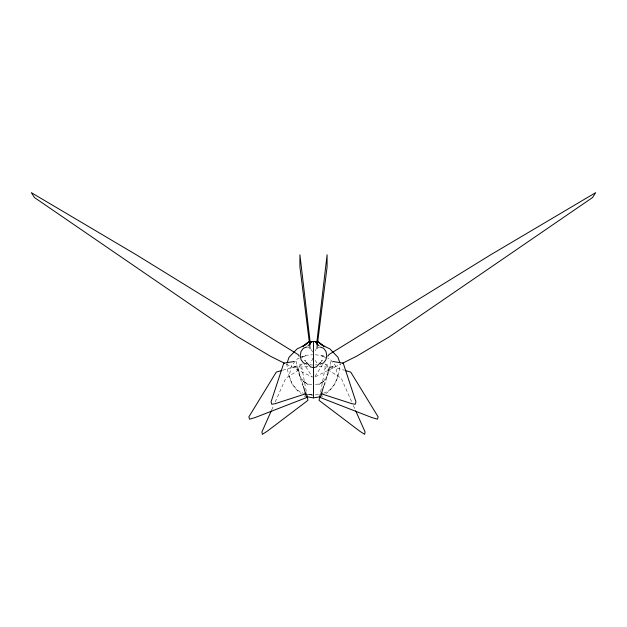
<?xml version="1.0" encoding="UTF-8"?>
<svg xmlns="http://www.w3.org/2000/svg" width="627" height="627" viewBox="0 0 627 627"><rect width="100%" height="100%" fill="white"/><g stroke="black" fill="none" stroke-linecap="round" stroke-linejoin="round"><path stroke-width="0.47" stroke-dasharray="3.13 2.35" d="M286.9 363.597C287.44 374.585 291.414 387.165 301.101 393.544M320.131 394.649L320.491 392.745M320.663 391.789L325.107 367.971L341.229 378.214L351.786 402.001M312.701 358.111L312.356 359.812L309.973 362.923M323.869 385.425L331.025 361.168M324.324 385.581L330.484 366.137L344.294 370.212M271.695 409.933L273.646 405.528M275.214 402.001L285.771 378.214L301.893 367.971L306.337 391.789M315.075 376.341L322.748 364.256M315.122 350.681L316.079 349.435M321.157 361.599L322.309 360.11L321.181 361.544M325.899 393.544C335.586 387.165 339.56 374.585 340.1 363.597M322.16 396.405L322.874 395.958M323.626 393.325L329.481 390.26L335.006 383.873L337.757 375.926L335.578 365.792L330.241 359.279L327.631 357.97M299.369 357.97L296.759 359.279L291.422 365.792L289.243 375.926L291.994 383.873L297.519 390.26L303.374 393.325M300.239 357.531L304.589 355.352L312.607 354.788M315.428 376.709L340.673 364.154M317.027 348.189L319.464 347.327M282.706 370.212L296.516 366.137L302.676 385.581M315.436 384.422L319.308 383.936L324.465 380.855L318.884 384.523L323.665 381.216L327.184 375.855L328.932 369.185L327.709 366.223L324.269 363.785L334.105 367.336L319.041 366.709M315.357 394.924L321.016 394.305M315.232 364.945L316.964 364.742M307.959 366.709L292.895 367.336L302.731 363.785L299.291 366.223L298.068 369.185L299.816 375.855L303.335 381.216L308.116 384.523L302.535 380.855L307.692 383.936L312.536 384.547M315.279 354.851L322.411 355.352L326.761 357.531M305.984 394.305L312.56 395.026M310.036 364.742L312.63 365.047M307.536 347.327L309.973 348.189M286.327 364.154L312.442 377.148L304.252 364.256M304.126 395.958L304.84 396.405M305.819 361.544L304.691 360.11L305.843 361.599M310.921 349.435L312.356 351.3L312.701 353.001M315.122 360.431L317.027 362.923M353.354 405.528L355.305 409.933M295.975 361.168L303.131 385.425M306.509 392.745L306.869 394.649M303.562 356.544L301.744 357.288L305.388 355.87L303.562 356.544M312.567 395.01L307.928 394.454L312.567 395.034M323.438 356.544L321.612 355.87L325.256 357.288L323.438 356.544"/><path stroke-width="0.94" d="M316.611 344.27L327.09 254.758L327.09 266.93L316.886 348.479M320.131 394.649L319.065 400.363L360.117 431.462L364.632 434.331L365.079 431.956L355.697 410.81M323.595 386.357L321.392 393.819L351.802 403.686L355.235 404.266L355.94 401.868L343.251 363.221L332.906 361.481M321.98 392.988L320.507 397.612L371.733 417.504L377.407 419.181L378.144 416.869L350.736 372.117L345.211 370.486M287.197 362.704L289.008 357.327L297.159 348.839L304.8 345.281L302.23 346.621L308.578 342.021L313.5 341.449L318.422 342.021L322.74 345.595L318.422 342.021M271.303 410.81L261.921 431.956L262.368 434.331L266.883 431.462L307.935 400.363L306.869 394.649M327.866 356.199L328.893 354.584L490.588 254.852L595.65 192.669L592.554 197.536L389.351 336.817L356.34 356.355L342.413 363.284M320.577 362.351L316.329 366.983L313.5 367.618L310.671 366.983L306.423 362.351M307.833 345.955L311.838 341.809L313.5 341.354L313.5 397.91L306.76 396.734M308.578 342.021L304.26 345.595L307.496 342.922M306.721 347.044L303.476 348.189L301.093 351.3L300.223 355.556L301.093 359.812L303.476 362.923L306.721 364.068M320.279 364.068L323.524 362.923L325.907 359.812L326.777 355.556L325.907 351.3L323.524 348.189L320.279 347.044M281.789 370.486L276.264 372.117L248.856 416.869L249.593 419.181L255.267 417.504L306.493 397.612L305.02 392.988M313.5 397.91L320.24 396.734M294.094 361.481L283.749 363.221L271.06 401.868L271.765 404.266L275.198 403.686L305.608 393.819L303.405 386.357M284.587 363.284L270.66 356.355L237.649 336.817L34.446 197.536L31.35 192.669L136.412 254.852L298.107 354.584L299.134 356.199M319.504 342.922L324.77 346.621L322.2 345.281L329.841 348.839L337.992 357.327L339.803 362.704M315.162 341.809L319.167 345.955M310.114 348.479L299.91 266.93L299.91 254.758L310.389 344.27"/></g></svg>
